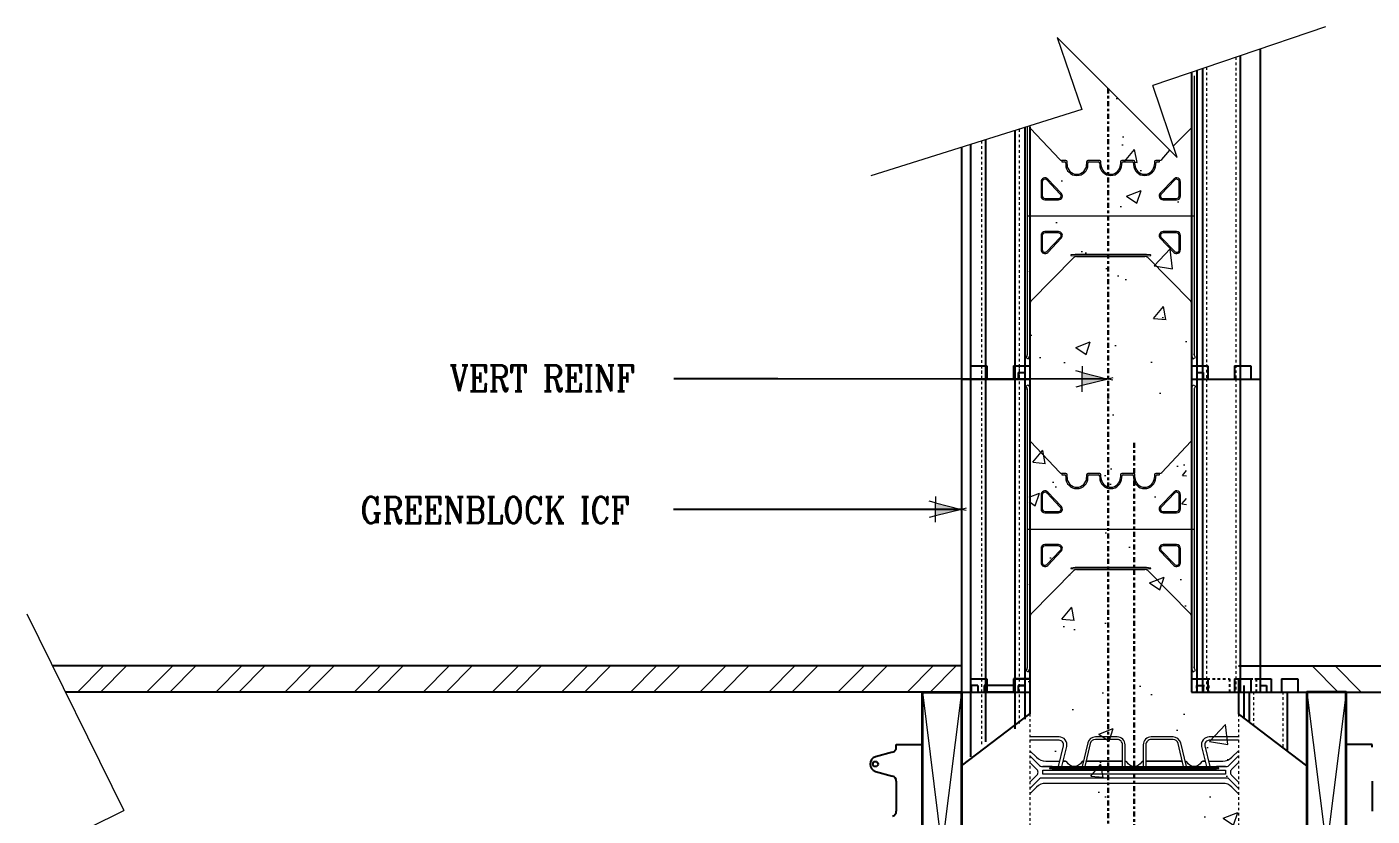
# Model space of a CAD drawing. Header units: inches. Extents: x -74.3 to 20, y 183.3 to 273.2.
# Drawn here: x -69.8 to -18.2, y 243 to 273.2 of the extents above; entities that cross this region are included whole.
import ezdxf

# ---------------------------------------------------------------- set-up
doc = ezdxf.new("R2010")
doc.units = ezdxf.units.IN
doc.header["$MEASUREMENT"] = 0
for name, pattern in [('CENTER', [2, 1.25, -0.25, 0.25, -0.25]), ('DASHED2', [0.375, 0.25, -0.125]), ('HIDDEN', [0.375, 0.25, -0.125])]:
    doc.linetypes.add(name, pattern=pattern)
for name, color, linetype, lineweight in [('A2 Hatch', 8, 'Continuous', 9), ('A4 medium', 7, 'Continuous', 35), ('DETAILS', 7, 'Continuous', 13), ('DIM', 3, 'Continuous', 13), ('REBAR', 2, 'CENTER', 30)]:
    doc.layers.add(name, color=color, linetype=linetype, lineweight=lineweight)
doc.styles.add('ARCTEXT', font='arctext.shx', dxfattribs={"width": 0.85})
doc.styles.add('RomanC', font='romanc.shx', dxfattribs={"width": 0.85, "height": 5})
doc.dimstyles.new('ARCTEXT1-4', dxfattribs={"dimtxt": 4, "dimasz": 2, "dimexe": 2, "dimexo": 2, "dimgap": 2, "dimtad": 1, "dimdec": 4, "dimzin": 3, "dimdsep": 46, "dimlunit": 4, "dimtxsty": 'ARCTEXT', "dimblk": 'ARCHTICK', "dimcen": 2, "dimaunit": 1, "dimadec": 0, "dimazin": 0, "dimtfac": 1, "dimtdec": 4, "dimtmove": 2, "dimatfit": 3, "dimldrblk": 'arrow', "dimfxl": 0, "dimtolj": 1, "dimtzin": 0, "dimarcsym": 0})

# ---------------------------------------------------------------- blocks, each defined once
blk = doc.blocks.new('_ArchTick')
at = {"color": 0, "linetype": 'ByBlock', "const_width": 0.15}
blk.add_lwpolyline([(-0.5, -0.5), (0.5, 0.5)], dxfattribs=at)
blk = doc.blocks.new('arrow')
at = {"layer": 'DIM'}
blk.add_hatch(color=253, dxfattribs=at).paths.add_polyline_path([(-2, 0.5), (-2, -0.5), (0, 0)])
at = {"layer": 'DIM', "lineweight": 9}
for points in [[(-2, 0.98), (-2, 0.5), (-2.47, 0.62)], [(0.37, 0.09), (0, 0)], [(0.37, -0.09), (0, 0)], [(-2, -0.98), (-2, -0.5), (-2.47, -0.62)]]:
    blk.add_lwpolyline(points, dxfattribs=at)
at = {"layer": 'DIM', "lineweight": 15}
blk.add_lwpolyline([(0, 0), (-2, -0.5), (-2, 0.5), (0, 0)], dxfattribs=at)

msp = doc.modelspace()

# ---------------------------------------------------------------- hatches: boundary and pattern name
at = {"layer": 'A2 Hatch', "ltscale": 0.15}
h = msp.add_hatch(dxfattribs=at)
h.set_pattern_fill('AR-CONC', color=256, scale=0.8, style=0)
h.set_pattern_definition([(50, (-6413.742, 1620.095), (5.7380815, -0.502017), [0.6, -6.6]), (355, (-6413.742, 1620.095), (-1.1100107, 6.017537), [0.48, -5.28]), (100.4514, (-6413.264, 1620.053), (4.628075, 5.5155163), [0.5099215, -5.609137]), (46.1842, (-6413.742, 1621.695), (8.5379284, -1.324152), [0.9, -9.9]), (96.6356, (-6413.0306, 1621.585), (7.477302, 7.792943), [0.764882, -8.413704]), (351.1842, (-6413.742, 1621.695), (7.477296, 7.792949), [0.72, -7.92]), (21, (-6412.942, 1621.295), (4.7752564, -3.220951), [0.6, -6.6]), (326, (-6412.942, 1621.295), (1.9465227, 5.8012004), [0.48, -5.28]), (71.4514, (-6412.544, 1621.0267), (6.721781, 2.580244), [0.5099215, -5.609137]), (37.5, (-6413.742, 1620.095), (0.09727884, 2.6631508), [0, -5.216, 0, -5.36, 0, -5.3]), (7.5, (-6413.742, 1620.095), (2.1045563, 3.1552937), [0, -3.056, 0, -5.096, 0, -2.02]), (327.5, (-6415.526, 1620.095), (4.2705795, -0.180439), [0, -2, 0, -6.24, 0, -8.28]), (317.5, (-6416.326, 1620.095), (4.6654894, 0.8008399), [0, -2.6, 0, -4.144, 0, -5.88])])
h.paths.add_polyline_path([(-29.331, 270.047), (-31.317, 269.374), (-31.517, 212.358), (-28.647, 213.331), (-29.583, 216.091), (-24.987, 211.495), (-25.923, 214.255), (-23.317, 215.139), (-23.322, 247.721), (-25.322, 247.721), (-25.322, 271.407), (-26.607, 270.971), (-25.671, 268.211), (-30.267, 272.807)])

# ---------------------------------------------------------------- linework, layer by layer
at = {"color": 1}
for p, q in [((-23.273, 272.102), (-23.273, 259.715)), ((-22.508, 272.361), (-22.508, 259.715)), ((-25.133, 271.471), (-25.133, 259.715)), ((-24.933, 271.539), (-24.933, 259.715)), ((-24.718, 271.612), (-24.718, 259.715)), ((-31.533, 269.358), (-31.533, 259.715)), ((-31.333, 269.368), (-31.333, 259.715)), ((-33.033, 268.888), (-33.033, 259.715)), ((-31.908, 269.24), (-31.908, 259.715)), ((-33.958, 268.599), (-33.958, 259.715)), ((-33.608, 268.708), (-33.608, 259.715)), ((-33.608, 260.215), (-32.983, 260.215)), ((-33.608, 260.215), (-33.608, 247.715)), ((-33.033, 260.215), (-33.033, 247.715)), ((-32.983, 260.215), (-32.983, 259.715)), ((-31.958, 260.215), (-31.958, 259.715)), ((-31.958, 260.215), (-31.333, 260.215)), ((-31.908, 260.215), (-31.908, 247.715)), ((-31.333, 260.215), (-31.333, 247.715)), ((-31.333, 260.215), (-31.333, 259.715)), ((-25.133, 260.215), (-25.133, 247.715)), ((-25.133, 260.215), (-24.508, 260.215)), ((-25.133, 260.215), (-25.133, 259.715)), ((-24.508, 260.215), (-24.508, 259.715)), ((-23.483, 260.215), (-23.483, 259.715)), ((-23.483, 260.215), (-22.858, 260.215)), ((-22.858, 260.215), (-22.858, 259.715)), ((-33.958, 259.715), (-31.333, 259.715)), ((-33.958, 259.715), (-31.783, 259.715)), ((-33.958, 259.715), (-33.958, 247.715)), ((-33.958, 259.715), (-31.783, 259.715)), ((-33.958, 259.715), (-31.333, 259.715)), ((-31.908, 259.715), (-33.033, 259.715)), ((-31.908, 259.715), (-33.033, 259.715)), ((-31.783, 259.965), (-31.783, 259.715)), ((-31.783, 259.965), (-31.533, 259.965)), ((-31.533, 259.965), (-31.533, 247.715)), ((-31.533, 259.715), (-31.333, 259.715)), ((-31.533, 259.715), (-31.333, 259.715)), ((-25.133, 259.715), (-24.933, 259.715)), ((-25.133, 259.715), (-22.508, 259.715)), ((-24.933, 259.965), (-24.933, 247.715)), ((-24.933, 259.965), (-24.683, 259.965)), ((-24.718, 259.715), (-22.508, 259.715)), ((-24.718, 259.715), (-24.718, 247.715)), ((-24.683, 259.965), (-24.683, 259.715)), ((-23.273, 259.715), (-23.273, 247.715)), ((-22.508, 259.715), (-22.508, 247.715)), ((-33.608, 248.215), (-32.983, 248.215)), ((-33.608, 248.215), (-33.608, 245.23)), ((-33.608, 248.215), (-32.983, 248.215)), ((-33.608, 248.215), (-32.983, 248.215)), ((-33.608, 248.215), (-32.983, 248.215)), ((-33.608, 248.215), (-32.983, 248.215)), ((-33.608, 248.215), (-32.983, 248.215)), ((-33.608, 248.215), (-32.983, 248.215)), ((-33.608, 248.215), (-32.983, 248.215)), ((-33.608, 248.215), (-32.983, 248.215)), ((-33.608, 248.215), (-33.608, 245.23)), ((-33.033, 248.215), (-33.033, 245.805)), ((-32.983, 248.215), (-32.983, 247.715)), ((-32.983, 248.215), (-32.983, 247.715)), ((-32.983, 248.215), (-32.983, 247.715)), ((-32.983, 248.215), (-32.983, 247.715)), ((-32.983, 248.215), (-32.983, 247.715)), ((-32.983, 248.215), (-32.983, 247.715)), ((-32.983, 248.215), (-32.983, 247.715)), ((-32.983, 248.215), (-32.983, 247.715)), ((-32.983, 248.215), (-32.983, 247.715)), ((-31.958, 248.215), (-31.958, 247.715)), ((-31.958, 248.215), (-31.333, 248.215)), ((-31.958, 248.215), (-31.958, 247.715)), ((-31.958, 248.215), (-31.333, 248.215)), ((-31.958, 248.215), (-31.958, 247.715)), ((-31.958, 248.215), (-31.333, 248.215)), ((-31.958, 248.215), (-31.958, 247.715)), ((-31.333, 248.215), (-31.958, 248.215)), ((-31.958, 248.215), (-31.958, 247.715)), ((-31.958, 248.215), (-31.333, 248.215)), ((-31.958, 248.215), (-31.958, 247.715)), ((-31.958, 248.215), (-31.333, 248.215)), ((-31.958, 248.215), (-31.958, 247.715)), ((-31.958, 248.215), (-31.333, 248.215)), ((-31.958, 248.215), (-31.958, 247.715)), ((-31.958, 248.215), (-31.333, 248.215)), ((-31.958, 248.215), (-31.958, 247.715)), ((-31.958, 248.215), (-31.333, 248.215)), ((-31.958, 248.215), (-31.958, 247.715)), ((-31.333, 248.215), (-31.958, 248.215)), ((-31.958, 248.215), (-31.958, 247.715)), ((-31.958, 248.215), (-31.333, 248.215)), ((-31.958, 248.215), (-31.958, 247.715)), ((-31.333, 248.215), (-31.958, 248.215)), ((-31.908, 248.215), (-31.908, 246.305)), ((-31.333, 248.215), (-31.333, 246.88)), ((-31.333, 248.215), (-31.333, 247.715)), ((-31.333, 248.215), (-31.333, 247.715)), ((-31.333, 248.215), (-31.333, 247.715)), ((-31.333, 248.215), (-31.333, 247.715)), ((-31.333, 248.215), (-31.333, 247.715)), ((-31.333, 248.215), (-31.333, 247.715)), ((-31.333, 248.215), (-31.333, 247.715)), ((-31.333, 248.215), (-31.333, 247.715)), ((-31.333, 248.215), (-31.333, 247.715)), ((-31.333, 248.215), (-31.333, 247.715)), ((-31.333, 248.215), (-31.333, 247.715)), ((-25.138, 248.215), (-25.138, 247.715)), ((-25.138, 248.215), (-24.513, 248.215)), ((-25.138, 248.215), (-25.138, 247.715)), ((-24.933, 248.215), (-24.933, 247.715)), ((-24.513, 248.215), (-24.513, 247.715)), ((-23.488, 248.215), (-23.488, 247.715)), ((-23.488, 248.215), (-22.863, 248.215)), ((-23.333, 248.215), (-23.333, 246.88)), ((-22.863, 248.215), (-22.863, 247.715)), ((-22.708, 248.215), (-22.083, 248.215)), ((-22.083, 248.215), (-22.083, 247.715)), ((-21.683, 248.215), (-21.683, 247.715)), ((-21.683, 248.215), (-21.058, 248.215)), ((-21.058, 248.215), (-21.058, 247.715)), ((-21.058, 248.215), (-21.058, 247.715)), ((-33.958, 247.715), (-33.958, 235.715)), ((-33.958, 247.715), (-31.783, 247.715)), ((-33.958, 247.715), (-31.333, 247.715)), ((-33.958, 247.715), (-31.333, 247.715)), ((-33.958, 247.715), (-31.333, 247.715)), ((-33.958, 247.715), (-31.783, 247.715)), ((-33.958, 247.715), (-31.783, 247.715)), ((-33.958, 247.715), (-31.333, 247.715)), ((-33.958, 247.715), (-31.333, 247.715)), ((-33.958, 247.715), (-31.333, 247.715)), ((-33.958, 247.715), (-31.783, 247.715)), ((-33.958, 247.715), (-31.783, 247.715)), ((-33.958, 247.715), (-31.333, 247.715)), ((-33.958, 247.715), (-31.333, 247.715)), ((-33.958, 247.715), (-31.783, 247.715)), ((-33.958, 247.715), (-31.783, 247.715)), ((-33.958, 247.715), (-31.333, 247.715)), ((-33.958, 247.715), (-31.783, 247.715)), ((-33.958, 247.715), (-31.783, 247.715)), ((-33.958, 247.715), (-31.333, 247.715)), ((-33.958, 247.715), (-31.333, 247.715)), ((-33.958, 247.715), (-33.958, 235.715)), ((-33.583, 247.965), (-33.583, 247.715)), ((-33.333, 247.965), (-33.583, 247.965)), ((-33.583, 247.965), (-33.583, 247.715)), ((-33.333, 247.965), (-33.583, 247.965)), ((-33.583, 247.965), (-33.583, 247.715)), ((-33.333, 247.965), (-33.583, 247.965)), ((-33.333, 247.965), (-33.333, 247.715)), ((-33.333, 247.965), (-33.333, 247.715)), ((-33.333, 247.965), (-33.333, 247.715)), ((-31.958, 247.965), (-33.083, 247.965)), ((-33.083, 247.965), (-33.083, 247.715)), ((-31.958, 247.965), (-33.083, 247.965)), ((-33.083, 247.965), (-33.083, 247.715)), ((-31.958, 247.965), (-33.083, 247.965)), ((-33.083, 247.965), (-33.083, 247.715)), ((-31.908, 247.715), (-33.033, 247.715)), ((-31.908, 247.715), (-33.033, 247.715)), ((-31.908, 247.715), (-33.033, 247.715)), ((-31.908, 247.715), (-33.033, 247.715)), ((-31.908, 247.715), (-33.033, 247.715)), ((-31.908, 247.715), (-33.033, 247.715)), ((-31.908, 247.715), (-33.033, 247.715)), ((-31.908, 247.715), (-33.033, 247.715)), ((-31.908, 247.715), (-33.033, 247.715)), ((-31.783, 247.965), (-31.783, 247.715)), ((-31.783, 247.965), (-31.533, 247.965)), ((-31.783, 247.965), (-31.783, 247.715)), ((-31.783, 247.965), (-31.533, 247.965)), ((-31.783, 247.965), (-31.783, 247.715)), ((-31.783, 247.965), (-31.533, 247.965)), ((-31.783, 247.965), (-31.783, 247.715)), ((-31.533, 247.965), (-31.783, 247.965)), ((-31.783, 247.965), (-31.783, 247.715)), ((-31.783, 247.965), (-31.533, 247.965)), ((-31.783, 247.965), (-31.783, 247.715)), ((-31.783, 247.965), (-31.533, 247.965)), ((-31.783, 247.965), (-31.783, 247.715)), ((-31.783, 247.965), (-31.533, 247.965)), ((-31.783, 247.965), (-31.783, 247.715)), ((-31.783, 247.965), (-31.533, 247.965)), ((-31.783, 247.965), (-31.783, 247.715)), ((-31.783, 247.965), (-31.533, 247.965)), ((-31.783, 247.965), (-31.783, 247.715)), ((-31.533, 247.965), (-31.783, 247.965)), ((-31.783, 247.965), (-31.783, 247.715)), ((-31.783, 247.965), (-31.533, 247.965)), ((-31.783, 247.965), (-31.783, 247.715)), ((-31.533, 247.965), (-31.783, 247.965)), ((-31.533, 247.965), (-31.533, 246.68)), ((-31.533, 247.965), (-31.533, 247.715)), ((-31.533, 247.965), (-31.533, 247.715)), ((-31.533, 247.965), (-31.533, 247.715)), ((-31.533, 247.715), (-31.333, 247.715)), ((-31.533, 247.715), (-31.333, 247.715)), ((-31.533, 247.715), (-31.333, 247.715)), ((-31.533, 247.715), (-31.333, 247.715)), ((-31.533, 247.715), (-31.333, 247.715)), ((-31.533, 247.715), (-31.333, 247.715)), ((-31.533, 247.715), (-31.333, 247.715)), ((-31.533, 247.715), (-31.333, 247.715)), ((-31.533, 247.715), (-31.333, 247.715)), ((-25.138, 247.715), (-24.938, 247.715)), ((-25.133, 247.715), (-22.713, 247.715)), ((-25.133, 247.715), (-22.713, 247.715)), ((-25.133, 247.715), (-22.508, 247.715)), ((-24.938, 247.965), (-24.688, 247.965)), ((-24.923, 247.715), (-22.713, 247.715)), ((-24.688, 247.965), (-24.688, 247.715)), ((-23.133, 247.965), (-23.133, 246.728)), ((-22.918, 247.715), (-20.708, 247.715)), ((-22.918, 247.715), (-22.918, 246.564)), ((-22.708, 247.715), (-22.508, 247.715)), ((-22.708, 247.715), (-22.508, 247.715)), ((-22.708, 247.715), (-22.508, 247.715)), ((-22.508, 247.965), (-22.258, 247.965)), ((-22.258, 247.965), (-22.258, 247.715)), ((-21.473, 247.715), (-21.473, 245.463)), ((-20.708, 247.715), (-20.708, 235.715)), ((-20.708, 247.715), (-20.708, 235.715)), ((-20.708, 247.715), (-20.708, 235.715))]:
    msp.add_line(p, q, dxfattribs=at)
at = {"color": 1, "linetype": 'HIDDEN', "ltscale": 0.02}
for p, q in [((-33.608, 260.215), (-32.983, 260.215)), ((-33.608, 260.215), (-33.608, 259.715)), ((-32.983, 260.215), (-32.983, 259.715)), ((-31.958, 260.215), (-31.958, 259.715)), ((-31.958, 260.215), (-31.333, 260.215)), ((-25.133, 260.215), (-24.508, 260.215)), ((-24.508, 260.215), (-24.508, 259.715)), ((-23.483, 260.215), (-23.483, 259.715)), ((-23.483, 260.215), (-22.858, 260.215)), ((-22.858, 260.215), (-22.858, 259.715)), ((-24.933, 259.965), (-24.933, 259.715)), ((-24.933, 259.965), (-24.683, 259.965)), ((-24.683, 259.965), (-24.683, 259.715)), ((-33.608, 248.215), (-32.983, 248.215)), ((-33.608, 248.215), (-33.608, 247.715)), ((-33.608, 248.215), (-32.983, 248.215)), ((-33.608, 248.215), (-33.608, 247.715)), ((-33.608, 248.215), (-32.983, 248.215)), ((-33.608, 248.215), (-32.983, 248.215)), ((-33.608, 248.215), (-33.608, 247.715)), ((-33.608, 248.215), (-32.983, 248.215)), ((-33.608, 248.215), (-33.608, 247.715)), ((-33.608, 248.215), (-32.983, 248.215)), ((-33.608, 248.215), (-32.983, 248.215)), ((-33.608, 248.215), (-33.608, 247.715)), ((-33.608, 248.215), (-32.983, 248.215)), ((-33.608, 248.215), (-32.983, 248.215)), ((-33.608, 248.215), (-33.608, 247.715)), ((-33.608, 248.215), (-32.983, 248.215)), ((-33.608, 248.215), (-33.608, 247.715)), ((-33.608, 248.215), (-32.983, 248.215)), ((-33.608, 248.215), (-33.608, 247.715)), ((-33.608, 248.215), (-33.608, 247.715)), ((-32.983, 248.215), (-32.983, 247.715)), ((-32.983, 248.215), (-32.983, 247.715)), ((-32.983, 248.215), (-32.983, 247.715)), ((-32.983, 248.215), (-32.983, 247.715)), ((-32.983, 248.215), (-32.983, 247.715)), ((-32.983, 248.215), (-32.983, 247.715)), ((-32.983, 248.215), (-32.983, 247.715)), ((-32.983, 248.215), (-32.983, 247.715)), ((-32.983, 248.215), (-32.983, 247.715)), ((-32.983, 248.215), (-32.983, 247.715)), ((-32.983, 248.215), (-32.983, 247.715)), ((-31.958, 248.215), (-31.958, 247.715)), ((-31.958, 248.215), (-31.333, 248.215)), ((-31.958, 248.215), (-31.958, 247.715)), ((-31.958, 248.215), (-31.333, 248.215)), ((-31.958, 248.215), (-31.958, 247.715)), ((-31.958, 248.215), (-31.333, 248.215)), ((-31.958, 248.215), (-31.958, 247.715)), ((-31.958, 248.215), (-31.333, 248.215)), ((-31.958, 248.215), (-31.958, 247.715)), ((-31.958, 248.215), (-31.333, 248.215)), ((-31.958, 248.215), (-31.958, 247.715)), ((-31.958, 248.215), (-31.333, 248.215)), ((-31.958, 248.215), (-31.958, 247.715)), ((-31.958, 248.215), (-31.333, 248.215)), ((-31.958, 248.215), (-31.958, 247.715)), ((-31.958, 248.215), (-31.333, 248.215)), ((-31.958, 248.215), (-31.958, 247.715)), ((-31.958, 248.215), (-31.333, 248.215)), ((-31.958, 248.215), (-31.958, 247.715)), ((-31.958, 248.215), (-31.333, 248.215)), ((-31.958, 248.215), (-31.958, 247.715)), ((-31.958, 248.215), (-31.333, 248.215)), ((-25.138, 248.215), (-24.513, 248.215)), ((-25.138, 248.215), (-24.513, 248.215)), ((-24.933, 248.215), (-23.683, 248.215)), ((-24.513, 248.215), (-24.513, 247.715)), ((-24.513, 248.215), (-24.513, 247.715)), ((-23.683, 248.215), (-23.683, 247.715)), ((-23.488, 248.215), (-23.488, 247.715)), ((-23.488, 248.215), (-22.863, 248.215)), ((-23.488, 248.215), (-23.488, 247.715)), ((-23.488, 248.215), (-22.863, 248.215)), ((-23.283, 248.215), (-23.283, 247.715)), ((-23.283, 248.215), (-22.658, 248.215)), ((-22.863, 248.215), (-22.863, 247.715)), ((-22.863, 248.215), (-22.863, 247.715)), ((-22.658, 248.215), (-22.658, 247.715)), ((-24.938, 247.965), (-24.938, 247.715)), ((-24.938, 247.965), (-24.688, 247.965)), ((-24.938, 247.965), (-24.938, 247.715)), ((-24.938, 247.965), (-24.688, 247.965)), ((-24.733, 247.965), (-24.483, 247.965)), ((-24.688, 247.965), (-24.688, 247.715)), ((-24.688, 247.965), (-24.688, 247.715)), ((-24.483, 247.965), (-24.483, 247.715))]:
    msp.add_line(p, q, dxfattribs=at)
at = {"ltscale": 0.15}
for p, q in [((-32.983, 259.715), (-31.958, 259.715)), ((-32.983, 259.715), (-31.958, 259.715)), ((-33.958, 248.715), (-68.816, 248.715)), ((-23.338, 248.715), (13.524, 248.715)), ((-33.958, 247.715), (-68.322, 247.715)), ((-32.983, 247.715), (-31.958, 247.715)), ((-32.983, 247.715), (-31.958, 247.715)), ((-32.983, 247.715), (-31.958, 247.715)), ((-32.983, 247.715), (-31.958, 247.715)), ((-32.983, 247.715), (-31.958, 247.715)), ((-32.983, 247.715), (-31.958, 247.715)), ((-32.983, 247.715), (-31.958, 247.715)), ((-32.983, 247.715), (-31.958, 247.715)), ((-32.983, 247.715), (-31.958, 247.715)), ((-20.708, 247.715), (13.031, 247.715)), ((-33.958, 244.88), (-31.333, 246.88)), ((-20.708, 244.88), (-23.333, 246.88)), ((-36.457, 245.605), (-36.457, 245.705)), ((-36.457, 245.705), (-35.458, 245.705)), ((-18.209, 245.705), (-19.208, 245.705)), ((-18.209, 245.605), (-18.209, 245.705)), ((-36.605, 245.412), (-37.26, 245.234)), ((-36.605, 245.412), (-37.26, 245.234)), ((-37.26, 244.671), (-36.605, 244.493)), ((-37.26, 244.671), (-36.605, 244.493)), ((-36.457, 244.3), (-36.457, 243.153)), ((-18.209, 244.3), (-18.209, 243.153))]:
    msp.add_line(p, q, dxfattribs=at)
msp.add_circle((-37.257, 244.955), 0.1, dxfattribs=at)
for centre, radius, start, end in [((-36.657, 245.605), 0.2, 285.2001, 0), ((-36.657, 245.605), 0.2, 285.2001, 0), ((-37.157, 244.953), 0.3, 110, 250), ((-36.657, 244.3), 0.2, 0, 74.7963), ((-36.657, 244.3), 0.2, 0, 74.7963), ((-36.657, 243.153), 0.2, 285.2001, 0), ((-36.657, 243.153), 0.2, 285.2001, 0)]:
    msp.add_arc(centre, radius, start, end, dxfattribs=at)
at = {"layer": 'A2 Hatch', "linetype": 'DASHED2', "ltscale": 0.15}
for p, q in [((-23.433, 272.047), (-23.433, 259.715)), ((-24.558, 271.666), (-24.558, 259.715)), ((-33.193, 268.838), (-33.193, 259.715)), ((-31.748, 269.29), (-31.748, 259.715)), ((-33.193, 260.215), (-33.193, 247.715)), ((-31.748, 260.215), (-31.748, 247.715)), ((-24.558, 259.715), (-24.558, 247.715)), ((-23.433, 259.715), (-23.433, 247.715)), ((-33.193, 248.215), (-33.193, 245.645)), ((-31.748, 248.215), (-31.748, 246.465)), ((-22.758, 247.715), (-22.758, 246.442)), ((-21.633, 247.715), (-21.633, 245.585)), ((-31.333, 246.88), (-31.333, 236.55)), ((-23.333, 246.88), (-23.333, 236.55))]:
    msp.add_line(p, q, dxfattribs=at)
at = {"layer": 'A2 Hatch', "ltscale": 0.15}
for p, q in [((-67.862, 247.715), (-66.862, 248.715)), ((-66.979, 247.715), (-65.979, 248.715)), ((-65.211, 247.715), (-64.211, 248.715)), ((-64.327, 247.715), (-63.327, 248.715)), ((-62.559, 247.715), (-61.559, 248.715)), ((-61.675, 247.715), (-60.675, 248.715)), ((-59.908, 247.715), (-58.908, 248.715)), ((-59.024, 247.715), (-58.024, 248.715)), ((-57.256, 247.715), (-56.256, 248.715)), ((-56.372, 247.715), (-55.372, 248.715)), ((-54.604, 247.715), (-53.604, 248.715)), ((-53.72, 247.715), (-52.72, 248.715)), ((-51.953, 247.715), (-50.953, 248.715)), ((-51.069, 247.715), (-50.069, 248.715)), ((-49.301, 247.715), (-48.301, 248.715)), ((-48.417, 247.715), (-47.417, 248.715)), ((-46.649, 247.715), (-45.649, 248.715)), ((-45.765, 247.715), (-44.765, 248.715)), ((-43.998, 247.715), (-42.998, 248.715)), ((-43.114, 247.715), (-42.114, 248.715)), ((-41.346, 247.715), (-40.346, 248.715)), ((-40.462, 247.715), (-39.462, 248.715)), ((-38.694, 247.715), (-37.694, 248.715)), ((-37.81, 247.715), (-36.81, 248.715)), ((-36.043, 247.715), (-35.043, 248.715)), ((-35.159, 247.715), (-34.159, 248.715)), ((-19.508, 247.715), (-20.508, 248.715)), ((-18.624, 247.715), (-19.624, 248.715)), ((-33.958, 247.715), (-35.458, 235.715)), ((-35.458, 247.715), (-33.958, 235.715)), ((-20.708, 247.715), (-19.208, 235.715)), ((-19.208, 247.715), (-20.708, 235.715))]:
    msp.add_line(p, q, dxfattribs=at)
at = {"layer": 'A4 medium', "ltscale": 0.15}
for points in [[(-35.458, 235.715), (-35.458, 247.715), (-33.958, 247.715), (-33.958, 235.715)], [(-19.208, 235.715), (-19.208, 247.715), (-20.708, 247.715), (-20.708, 235.715)]]:
    msp.add_lwpolyline(points, close=True, dxfattribs=at)
at = {"layer": 'DETAILS', "color": 6, "lineweight": 20}
for p, q in [((-25.133, 269.386), (-25.133, 271.437)), ((-25.033, 271.34), (-25.033, 260.643)), ((-31.433, 269.389), (-31.433, 260.643)), ((-31.333, 269.42), (-31.333, 262.624)), ((-31.333, 269.402), (-31.333, 269.386)), ((-25.133, 262.624), (-25.133, 269.386)), ((-31.305, 269.316), (-30.188, 268.126)), ((-25.835, 268.645), (-25.161, 269.316)), ((-26.279, 268.126), (-25.969, 268.488)), ((-30.116, 268.095), (-30.108, 268.095)), ((-29.958, 268.095), (-30.116, 268.095)), ((-30.108, 268.095), (-30.108, 268.045)), ((-30.108, 268.045), (-30.008, 268.045)), ((-29.958, 267.995), (-29.958, 267.94)), ((-29.908, 267.94), (-29.908, 268.045)), ((-29.158, 268.045), (-29.158, 267.94)), ((-28.658, 268.095), (-29.108, 268.095)), ((-29.108, 267.94), (-29.108, 267.995)), ((-29.058, 268.045), (-28.708, 268.045)), ((-28.658, 267.995), (-28.658, 267.94)), ((-28.608, 267.94), (-28.608, 268.045)), ((-27.858, 268.045), (-27.858, 267.94)), ((-27.358, 268.095), (-27.808, 268.095)), ((-27.808, 267.94), (-27.808, 267.995)), ((-27.758, 268.045), (-27.408, 268.045)), ((-27.358, 267.995), (-27.358, 267.94)), ((-27.308, 267.94), (-27.308, 268.045)), ((-26.558, 268.045), (-26.558, 267.94)), ((-26.351, 268.095), (-26.508, 268.095)), ((-26.508, 267.94), (-26.508, 267.995)), ((-26.458, 268.045), (-26.358, 268.045)), ((-26.358, 268.045), (-26.358, 268.095)), ((-26.358, 268.095), (-26.351, 268.095)), ((-30.908, 267.276), (-30.908, 266.735)), ((-30.858, 267.276), (-30.858, 266.735)), ((-30.167, 266.805), (-30.686, 267.346)), ((-30.131, 266.839), (-30.65, 267.38)), ((-25.816, 267.38), (-26.336, 266.839)), ((-25.78, 267.346), (-26.3, 266.805)), ((-25.608, 266.735), (-25.608, 267.276)), ((-25.558, 266.735), (-25.558, 267.276)), ((-30.758, 266.635), (-30.239, 266.635)), ((-30.758, 266.585), (-30.239, 266.585)), ((-26.228, 266.635), (-25.708, 266.635)), ((-26.228, 266.585), (-25.708, 266.585)), ((-31.433, 265.965), (-25.033, 265.965)), ((-30.908, 265.215), (-30.908, 264.674)), ((-30.858, 265.215), (-30.858, 264.674)), ((-30.239, 265.365), (-30.758, 265.365)), ((-30.239, 265.315), (-30.758, 265.315)), ((-25.708, 265.365), (-26.228, 265.365)), ((-25.708, 265.315), (-26.228, 265.315)), ((-25.608, 264.674), (-25.608, 265.215)), ((-25.558, 264.674), (-25.558, 265.215)), ((-30.686, 264.605), (-30.167, 265.146)), ((-30.65, 264.57), (-30.131, 265.111)), ((-26.336, 265.111), (-25.816, 264.57)), ((-26.3, 265.146), (-25.78, 264.605)), ((-31.304, 262.695), (-29.652, 264.371)), ((-29.603, 264.485), (-29.76, 264.47)), ((-29.76, 264.45), (-29.603, 264.435)), ((-28.233, 264.485), (-29.603, 264.485)), ((-29.603, 264.435), (-28.233, 264.435)), ((-29.546, 264.415), (-28.233, 264.415)), ((-26.863, 264.485), (-28.233, 264.485)), ((-28.233, 264.435), (-26.863, 264.435)), ((-28.233, 264.415), (-26.92, 264.415)), ((-26.707, 264.47), (-26.863, 264.485)), ((-26.863, 264.435), (-26.707, 264.45)), ((-26.814, 264.371), (-25.162, 262.695)), ((-31.333, 260.616), (-31.333, 262.624)), ((-25.133, 262.624), (-25.133, 260.616)), ((-31.44, 260.618), (-31.486, 260.538)), ((-31.433, 260.679), (-31.433, 260.643)), ((-31.399, 260.488), (-31.34, 260.591)), ((-25.127, 260.591), (-25.067, 260.488)), ((-25.033, 260.643), (-25.033, 260.679)), ((-24.981, 260.538), (-25.027, 260.618)), ((-31.486, 260.538), (-31.399, 260.488)), ((-25.067, 260.488), (-24.981, 260.538)), ((-31.486, 259.442), (-31.399, 259.492)), ((-31.44, 259.363), (-31.486, 259.442)), ((-31.433, 259.34), (-31.433, 248.643)), ((-31.433, 259.301), (-31.433, 259.338)), ((-31.399, 259.492), (-31.34, 259.39)), ((-31.333, 259.365), (-31.333, 257.386)), ((-25.133, 257.386), (-25.133, 259.365)), ((-25.127, 259.39), (-25.067, 259.492)), ((-25.067, 259.492), (-24.981, 259.442)), ((-25.033, 259.34), (-25.033, 248.643)), ((-25.033, 259.338), (-25.033, 259.301)), ((-24.981, 259.442), (-25.027, 259.363)), ((-31.333, 257.386), (-31.333, 250.624)), ((-31.305, 257.316), (-30.188, 256.126)), ((-26.279, 256.126), (-25.161, 257.316)), ((-25.133, 250.624), (-25.133, 257.386)), ((-30.116, 256.095), (-30.108, 256.095)), ((-29.958, 256.095), (-30.116, 256.095)), ((-30.108, 256.095), (-30.108, 256.045)), ((-30.108, 256.045), (-30.008, 256.045)), ((-29.958, 255.995), (-29.958, 255.94)), ((-29.908, 255.94), (-29.908, 256.045)), ((-29.158, 256.045), (-29.158, 255.94)), ((-28.658, 256.095), (-29.108, 256.095)), ((-29.108, 255.94), (-29.108, 255.995)), ((-29.058, 256.045), (-28.708, 256.045)), ((-28.658, 255.995), (-28.658, 255.94)), ((-28.608, 255.94), (-28.608, 256.045)), ((-27.858, 256.045), (-27.858, 255.94)), ((-27.358, 256.095), (-27.808, 256.095)), ((-27.808, 255.94), (-27.808, 255.995)), ((-27.758, 256.045), (-27.408, 256.045)), ((-27.358, 255.995), (-27.358, 255.94)), ((-27.308, 255.94), (-27.308, 256.045)), ((-26.558, 256.045), (-26.558, 255.94)), ((-26.351, 256.095), (-26.508, 256.095)), ((-26.508, 255.94), (-26.508, 255.995)), ((-26.458, 256.045), (-26.358, 256.045)), ((-26.358, 256.045), (-26.358, 256.095)), ((-26.358, 256.095), (-26.351, 256.095)), ((-30.908, 255.276), (-30.908, 254.735)), ((-30.858, 255.276), (-30.858, 254.735)), ((-30.167, 254.805), (-30.686, 255.346)), ((-30.131, 254.839), (-30.65, 255.38)), ((-25.816, 255.38), (-26.336, 254.839)), ((-25.78, 255.346), (-26.3, 254.805)), ((-25.608, 254.735), (-25.608, 255.276)), ((-25.558, 254.735), (-25.558, 255.276)), ((-30.758, 254.635), (-30.239, 254.635)), ((-30.758, 254.585), (-30.239, 254.585)), ((-26.228, 254.635), (-25.708, 254.635)), ((-26.228, 254.585), (-25.708, 254.585)), ((-31.433, 253.965), (-25.033, 253.965)), ((-30.239, 253.365), (-30.758, 253.365)), ((-25.708, 253.365), (-26.228, 253.365)), ((-30.908, 253.215), (-30.908, 252.674)), ((-30.858, 253.215), (-30.858, 252.674)), ((-30.239, 253.315), (-30.758, 253.315)), ((-30.686, 252.605), (-30.167, 253.146)), ((-30.65, 252.57), (-30.131, 253.111)), ((-26.336, 253.111), (-25.816, 252.57)), ((-26.3, 253.146), (-25.78, 252.605)), ((-25.708, 253.315), (-26.228, 253.315)), ((-25.608, 252.674), (-25.608, 253.215)), ((-25.558, 252.674), (-25.558, 253.215)), ((-31.304, 250.695), (-29.652, 252.371)), ((-29.603, 252.485), (-29.76, 252.47)), ((-29.76, 252.45), (-29.603, 252.435)), ((-28.233, 252.485), (-29.603, 252.485)), ((-29.603, 252.435), (-28.233, 252.435)), ((-29.546, 252.415), (-28.233, 252.415)), ((-26.863, 252.485), (-28.233, 252.485)), ((-28.233, 252.435), (-26.863, 252.435)), ((-28.233, 252.415), (-26.92, 252.415)), ((-26.707, 252.47), (-26.863, 252.485)), ((-26.863, 252.435), (-26.707, 252.45)), ((-26.814, 252.371), (-25.162, 250.695)), ((-31.333, 248.616), (-31.333, 250.624)), ((-25.133, 250.624), (-25.133, 248.616)), ((-31.44, 248.618), (-31.486, 248.538)), ((-31.486, 248.538), (-31.399, 248.488)), ((-31.433, 248.679), (-31.433, 248.643)), ((-31.399, 248.488), (-31.34, 248.591)), ((-25.127, 248.591), (-25.067, 248.488)), ((-25.067, 248.488), (-24.981, 248.538)), ((-25.033, 248.643), (-25.033, 248.679)), ((-24.981, 248.538), (-25.027, 248.618))]:
    msp.add_line(p, q, dxfattribs=at)
for points in [[(-30.104, 244.865), (-29.921, 245.625, 0.485338), (-30.213, 245.995), (-31.333, 245.995)], [(-30.484, 244.865), (-30.584, 244.865), (-30.834, 244.865), (-30.238, 244.865), (-30.047, 245.655, 0.485338), (-30.213, 245.865), (-31.333, 245.865)], [(-27.681, 244.865), (-27.681, 245.695, 0.414214), (-27.981, 245.995), (-28.824, 245.995, 0.346495), (-29.115, 245.766), (-29.333, 244.865)], [(-27.781, 244.865), (-27.781, 245.695, 0.414214), (-27.981, 245.895), (-28.824, 245.895, 0.346495), (-29.018, 245.742), (-29.23, 244.865)], [(-25.334, 244.865), (-25.551, 245.766, 0.346495), (-25.843, 245.995), (-26.685, 245.995, 0.414214), (-26.985, 245.695), (-26.985, 244.865)], [(-25.437, 244.865), (-25.648, 245.742, 0.346495), (-25.843, 245.895), (-26.685, 245.895, 0.414214), (-26.885, 245.695), (-26.885, 244.865)], [(-23.333, 245.995), (-24.454, 245.995, 0.485338), (-24.746, 245.625), (-24.562, 244.865)], [(-23.333, 245.865), (-24.454, 245.865, 0.485338), (-24.619, 245.655), (-24.429, 244.865), (-23.833, 244.865), (-24.083, 244.865), (-24.183, 244.865)], [(-31.333, 245.465), (-31.08, 245.212, 0.198912), (-30.727, 245.065), (-30.19, 245.065)], [(-31.333, 245.265), (-30.963, 244.895, 0.198912), (-30.892, 244.865), (-27.333, 244.865, -0.279322), (-27.619, 245.038, 0.279322), (-27.663, 245.065)], [(-27.003, 245.065, 0.279322), (-27.047, 245.038, -0.279322), (-27.333, 244.865), (-23.774, 244.865, 0.198912), (-23.703, 244.895), (-23.333, 245.265)], [(-24.477, 245.065), (-23.94, 245.065, 0.198912), (-23.586, 245.212), (-23.333, 245.465)], [(-31.333, 244.266), (-31.065, 244.534, 0.414214), (-31.065, 244.746), (-31.333, 245.015)], [(-29.302, 245.065, 0.279322), (-29.347, 245.038, -0.605918), (-29.918, 245.038, 0.279322), (-29.963, 245.065), (-30.056, 245.065), (-29.963, 245.065)], [(-24.704, 245.065), (-24.611, 245.065), (-24.704, 245.065, 0.279322), (-24.748, 245.038, -0.605918), (-25.32, 245.038, 0.279322), (-25.364, 245.065)], [(-23.333, 245.015), (-23.602, 244.746, 0.414214), (-23.602, 244.534), (-23.333, 244.266)], [(-23.333, 244.016), (-23.703, 244.386, 0.198912), (-23.774, 244.415), (-27.333, 244.415), (-30.892, 244.415, 0.198912), (-30.963, 244.386), (-31.333, 244.016)], [(-23.333, 243.816), (-23.586, 244.069, 0.198912), (-23.94, 244.215), (-27.333, 244.215), (-30.727, 244.215, 0.198912), (-31.08, 244.069), (-31.333, 243.816)]]:
    msp.add_lwpolyline(points, format="xyb", dxfattribs=at)
for points in [[(-27.333, 244.715), (-23.833, 244.715), (-23.833, 244.565), (-27.333, 244.565), (-30.834, 244.565), (-30.834, 244.715)], [(-29.284, 245.065), (-29.302, 245.065)], [(-27.781, 245.065), (-29.181, 245.065)], [(-27.681, 245.065), (-27.663, 245.065)], [(-26.985, 245.065), (-27.003, 245.065)], [(-26.885, 245.065), (-25.485, 245.065)], [(-25.382, 245.065), (-25.364, 245.065)]]:
    msp.add_lwpolyline(points, close=True, dxfattribs=at)
msp.add_lwpolyline([(-27.333, 244.815), (-30.484, 244.815), (-30.582, 244.793, 0.780776), (-30.582, 244.787), (-30.484, 244.765), (-27.333, 244.765), (-24.183, 244.765), (-24.085, 244.787, 0.780776), (-24.085, 244.793), (-24.183, 244.815)], format="xyb", close=True, dxfattribs=at)
for centre, radius, start, end in [((-31.233, 269.386), 0.1, 180, 223.8309), ((-25.233, 269.386), 0.1, 316.1691, 360), ((-30.116, 268.195), 0.1, 223.8309, 270), ((-30.008, 267.995), 0.05, 360, 90), ((-29.958, 268.045), 0.05, 0, 90), ((-29.533, 267.94), 0.425, 180, 360), ((-29.533, 267.94), 0.375, 180, 0), ((-29.108, 268.045), 0.05, 90, 180), ((-29.058, 267.995), 0.05, 90, 180), ((-28.708, 267.995), 0.05, 360, 90), ((-28.658, 268.045), 0.05, 0, 90), ((-28.233, 267.94), 0.425, 180, 270), ((-28.233, 267.94), 0.375, 180, 270), ((-28.233, 267.94), 0.425, 270, 0), ((-28.233, 267.94), 0.375, 270, 0), ((-27.808, 268.045), 0.05, 90, 180), ((-27.758, 267.995), 0.05, 90, 180), ((-27.408, 267.995), 0.05, 0, 90), ((-27.358, 268.045), 0.05, 0, 90), ((-26.933, 267.94), 0.425, 180, 0), ((-26.933, 267.94), 0.375, 180, 0), ((-26.508, 268.045), 0.05, 90, 180), ((-26.458, 267.995), 0.05, 90, 180), ((-26.351, 268.195), 0.1, 270, 316.1691), ((-30.758, 267.276), 0.15, 43.8309, 180), ((-30.758, 267.276), 0.1, 43.8309, 180), ((-25.708, 267.276), 0.15, 0, 136.1691), ((-25.708, 267.276), 0.1, 0, 136.1691), ((-30.239, 266.735), 0.15, 270, 43.8309), ((-30.239, 266.735), 0.1, 270, 43.8309), ((-26.228, 266.735), 0.15, 136.1691, 270), ((-26.228, 266.735), 0.1, 136.1691, 270), ((-30.758, 266.735), 0.15, 180, 270), ((-30.758, 266.735), 0.1, 180, 270), ((-25.708, 266.735), 0.15, 270, 0), ((-25.708, 266.735), 0.1, 270, 360), ((-30.758, 265.215), 0.15, 90, 180), ((-30.758, 265.215), 0.1, 90, 180), ((-30.239, 265.215), 0.15, 316.1691, 90), ((-30.239, 265.215), 0.1, 316.1691, 90), ((-26.228, 265.215), 0.15, 90, 223.8309), ((-26.228, 265.215), 0.1, 90, 223.8309), ((-25.708, 265.215), 0.15, 360, 90), ((-25.708, 265.215), 0.1, 0, 90), ((-30.758, 264.674), 0.15, 180, 316.1691), ((-30.758, 264.674), 0.1, 180, 316.1691), ((-25.708, 264.674), 0.15, 223.8309, 360), ((-25.708, 264.674), 0.1, 223.8309, 0), ((-29.758, 264.46), 0.01, 97.4099, 262.5901), ((-29.546, 264.265), 0.15, 90, 135), ((-26.92, 264.265), 0.15, 45, 90), ((-26.708, 264.46), 0.01, 277.4099, 82.5901), ((-31.333, 263.879), 0.1, 180, 209.7449), ((-31.233, 262.624), 0.1, 135, 180), ((-25.233, 262.624), 0.1, 360, 45), ((-31.483, 260.643), 0.05, 330, 360), ((-31.383, 260.616), 0.05, 330, 360), ((-25.083, 260.616), 0.05, 180, 210), ((-24.983, 260.643), 0.05, 180, 210), ((-31.483, 259.338), 0.05, 0, 30), ((-31.383, 259.365), 0.05, 0, 30), ((-25.083, 259.365), 0.05, 150, 180), ((-24.983, 259.338), 0.05, 150, 180), ((-31.233, 257.386), 0.1, 180, 223.8309), ((-25.233, 257.386), 0.1, 316.1691, 360), ((-30.116, 256.195), 0.1, 223.8309, 270), ((-30.008, 255.995), 0.05, 360, 90), ((-29.958, 256.045), 0.05, 0, 90), ((-29.533, 255.94), 0.425, 180, 360), ((-29.533, 255.94), 0.375, 180, 0), ((-29.108, 256.045), 0.05, 90, 180), ((-29.058, 255.995), 0.05, 90, 180), ((-28.708, 255.995), 0.05, 360, 90), ((-28.658, 256.045), 0.05, 0, 90), ((-28.233, 255.94), 0.425, 180, 270), ((-28.233, 255.94), 0.375, 180, 270), ((-28.233, 255.94), 0.425, 270, 0), ((-28.233, 255.94), 0.375, 270, 0), ((-27.808, 256.045), 0.05, 90, 180), ((-27.758, 255.995), 0.05, 90, 180), ((-27.408, 255.995), 0.05, 0, 90), ((-27.358, 256.045), 0.05, 0, 90), ((-26.933, 255.94), 0.425, 180, 0), ((-26.933, 255.94), 0.375, 180, 0), ((-26.508, 256.045), 0.05, 90, 180), ((-26.458, 255.995), 0.05, 90, 180), ((-26.351, 256.195), 0.1, 270, 316.1691), ((-30.758, 255.276), 0.15, 43.8309, 180), ((-25.708, 255.276), 0.15, 0, 136.1691), ((-30.758, 255.276), 0.1, 43.8309, 180), ((-25.708, 255.276), 0.1, 0, 136.1691), ((-30.758, 254.735), 0.15, 180, 270), ((-30.758, 254.735), 0.1, 180, 270), ((-30.239, 254.735), 0.15, 270, 43.8309), ((-30.239, 254.735), 0.1, 270, 43.8309), ((-26.228, 254.735), 0.15, 136.1691, 270), ((-26.228, 254.735), 0.1, 136.1691, 270), ((-25.708, 254.735), 0.15, 270, 0), ((-25.708, 254.735), 0.1, 270, 360), ((-30.758, 253.215), 0.15, 90, 180), ((-30.239, 253.215), 0.15, 316.1691, 90), ((-26.228, 253.215), 0.15, 90, 223.8309), ((-25.708, 253.215), 0.15, 360, 90), ((-30.758, 253.215), 0.1, 90, 180), ((-30.239, 253.215), 0.1, 316.1691, 90), ((-26.228, 253.215), 0.1, 90, 223.8309), ((-25.708, 253.215), 0.1, 0, 90), ((-30.758, 252.674), 0.15, 180, 316.1691), ((-30.758, 252.674), 0.1, 180, 316.1691), ((-29.758, 252.46), 0.01, 97.4099, 262.5901), ((-29.546, 252.265), 0.15, 90, 135), ((-26.92, 252.265), 0.15, 45, 90), ((-26.708, 252.46), 0.01, 277.4099, 82.5901), ((-25.708, 252.674), 0.15, 223.8309, 360), ((-25.708, 252.674), 0.1, 223.8309, 0), ((-31.333, 251.879), 0.1, 180, 209.7449), ((-31.233, 250.624), 0.1, 135, 180), ((-25.233, 250.624), 0.1, 360, 45), ((-31.483, 248.643), 0.05, 330, 360), ((-31.383, 248.616), 0.05, 330, 360), ((-25.083, 248.616), 0.05, 180, 210), ((-24.983, 248.643), 0.05, 180, 210)]:
    msp.add_arc(centre, radius, start, end, dxfattribs=at)
at = {"layer": 'DIM'}
for p, q in [((-19.996, 273.213), (-26.623, 270.966)), ((-30.283, 272.802), (-29.347, 270.042)), ((-25.687, 268.206), (-30.283, 272.802)), ((-25.687, 268.206), (-26.623, 270.966)), ((-29.347, 270.042), (-37.437, 267.51)), ((-69.803, 250.715), (-66.081, 243.173)), ((-68.694, 241.883), (-66.081, 243.173))]:
    msp.add_line(p, q, dxfattribs=at)
at = {"layer": 'REBAR', "ltscale": 0.15}
for p, q in [((-28.335, 270.854), (-28.335, 240.316)), ((-27.333, 257.269), (-27.333, 213.82))]:
    msp.add_line(p, q, dxfattribs=at)

# ---------------------------------------------------------------- texts
at = {"layer": 'DIM', "color": 3, "char_height": 1, "width": 22.68955, "attachment_point": 1, "style": 'RomanC'}
for s, insert in [('VERT REINF ', (-53.588, 260.248)), ('GREENBLOCK ICF', (-57.009, 255.193))]:
    msp.add_mtext(s, dxfattribs=dict(at, insert=insert))

# ---------------------------------------------------------------- leaders
at = {"layer": 'DIM'}
for points in [[(-28.335, 259.715), (-41.005, 259.716), (-44.996, 259.716)], [(-33.958, 254.717), (-40.695, 254.718), (-45, 254.718)]]:
    msp.add_leader(points, dimstyle='ARCTEXT1-4', override={"dimasz": 0.5, "dimtad": 0}, dxfattribs=at)

doc.saveas('drawing.dxf')
